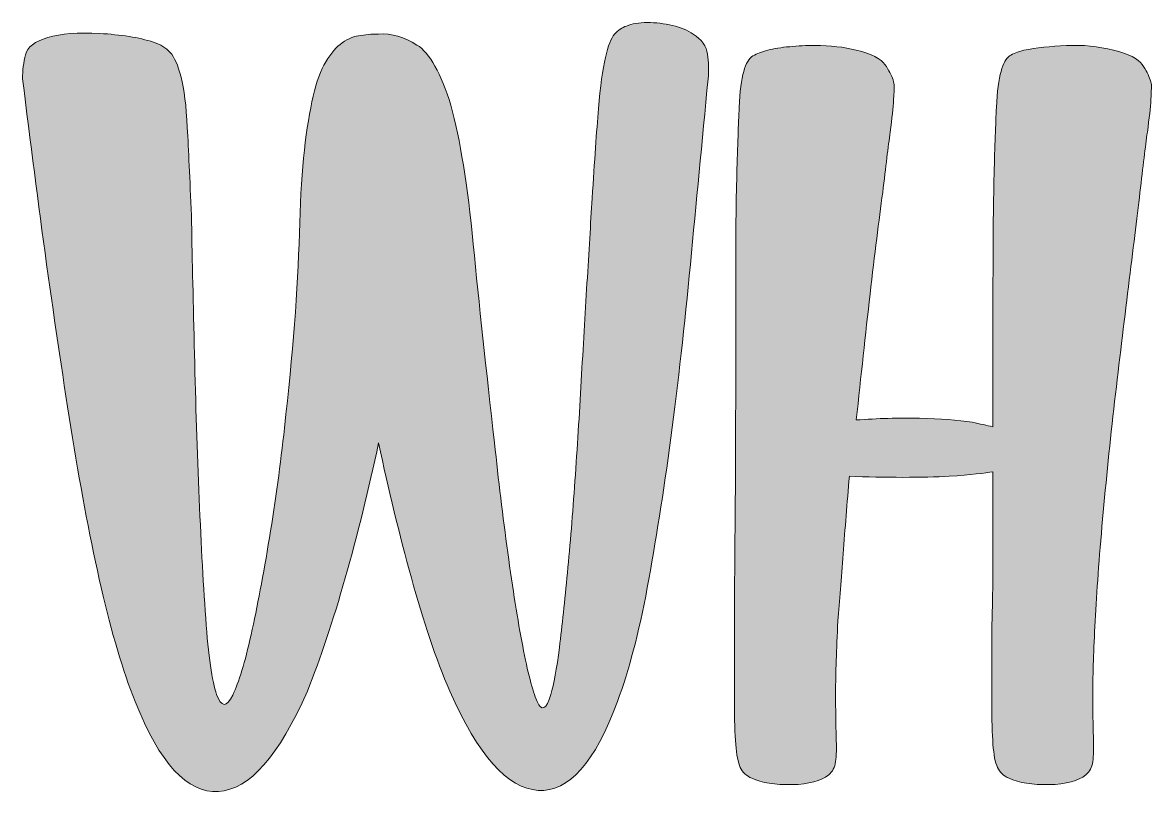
# Model space of a CAD drawing. Header units: inches. Extents: x 114 to 966, y -1047 to -33.
# Drawn here: x 114 to 229.6, y -1022.7 to -943.8 of the extents above; entities that cross this region are included whole.
import ezdxf

# ---------------------------------------------------------------- set-up
doc = ezdxf.new("R2010")
doc.units = ezdxf.units.IN
doc.header["$MEASUREMENT"] = 0
doc.layers.add('Layer 1', color=7, linetype='Continuous')

# ---------------------------------------------------------------- blocks, each defined once
blk = doc.blocks.new('block 2')
at = {"layer": 'Layer 1', "true_color": 0xffffff}
h = blk.add_hatch(color=7, dxfattribs=at)
h.dxf.hatch_style = 2
edge = h.paths.add_edge_path()
edge.add_spline(control_points=[(182.66, -944.97), (182.12, -944.58), (181.41, -944.28), (180.55, -944.09), (179.69, -943.89), (178.82, -943.79), (177.96, -943.79), (177.1, -943.79), (176.39, -943.91), (175.85, -944.15), (175.38, -944.3), (174.97, -944.58), (174.61, -944.97), (174.26, -945.36), (173.95, -946.16), (173.67, -947.38), (173.4, -948.6), (173.16, -950.34), (172.97, -952.61), (172.77, -954.88), (172.56, -957.94), (172.32, -961.78), (172.16, -964.37), (171.99, -967.27), (171.79, -970.48), (171.59, -973.69), (171.4, -977.02), (171.2, -980.47), (171.01, -983.92), (170.79, -987.33), (170.56, -990.7), (170.32, -994.07), (170.07, -997.2), (169.79, -1000.1), (169.52, -1003), (169.24, -1005.55), (168.97, -1007.74), (168.69, -1009.94), (168.4, -1011.54), (168.09, -1012.56), (167.62, -1014.13), (167.15, -1014.36), (166.68, -1013.27), (166.21, -1012.17), (165.72, -1010.29), (165.21, -1007.62), (164.7, -1004.96), (164.19, -1001.77), (163.68, -998.04), (163.17, -994.32), (162.72, -990.58), (162.33, -986.82), (161.46, -979.29), (160.74, -972.52), (160.15, -966.48), (159.57, -960.45), (158.8, -955.71), (157.86, -952.26), (156.84, -948.97), (155.69, -946.91), (154.39, -946.09), (153.1, -945.26), (151.79, -944.89), (150.46, -944.97), (149.75, -944.97), (149.06, -945.03), (148.4, -945.15), (147.73, -945.26), (147.11, -945.56), (146.52, -946.03), (145.93, -946.5), (145.38, -947.2), (144.87, -948.14), (144.36, -949.08), (143.95, -950.34), (143.64, -951.91), (142.93, -955.12), (142.5, -959.6), (142.35, -965.36), (142.19, -971.12), (141.68, -977.77), (140.82, -985.29), (140.42, -988.97), (139.92, -992.72), (139.29, -996.52), (138.66, -1000.32), (138.03, -1003.63), (137.41, -1006.45), (136.78, -1009.27), (136.15, -1011.33), (135.53, -1012.62), (134.9, -1013.91), (134.35, -1013.89), (133.88, -1012.56), (133.41, -1011.23), (133.04, -1008.62), (132.76, -1004.74), (132.49, -1000.86), (132.25, -996.5), (132.06, -991.64), (131.86, -986.78), (131.71, -981.82), (131.59, -976.77), (131.47, -971.71), (131.37, -967.3), (131.3, -963.54), (131.14, -959.78), (131, -956.78), (130.88, -954.55), (130.77, -952.32), (130.55, -950.59), (130.24, -949.38), (129.92, -948.16), (129.55, -947.32), (129.12, -946.85), (128.69, -946.38), (128.12, -946.03), (127.42, -945.79), (125.93, -945.32), (124.08, -945.03), (121.89, -944.91), (119.7, -944.79), (117.93, -944.93), (116.6, -945.32), (115.27, -945.72), (114.5, -946.3), (114.31, -947.09), (114.11, -947.87), (114.02, -948.69), (114.02, -949.55), (114.8, -955.98), (115.62, -962.31), (116.48, -968.54), (117.34, -974.77), (118.23, -980.69), (119.13, -986.29), (120.03, -991.89), (121.01, -997.01), (122.07, -1001.63), (123.13, -1006.25), (124.28, -1010.13), (125.53, -1013.27), (128.04, -1019.61), (130.88, -1022.69), (134.06, -1022.49), (137.23, -1022.3), (140.27, -1018.87), (143.17, -1012.21), (144.5, -1008.92), (145.79, -1005.06), (147.05, -1000.63), (148.3, -996.2), (149.44, -991.6), (150.46, -986.82), (151.47, -991.6), (152.59, -996.2), (153.81, -1000.63), (155.02, -1005.06), (156.33, -1008.92), (157.74, -1012.21), (160.64, -1018.79), (163.66, -1022.18), (166.79, -1022.38), (169.93, -1022.57), (172.63, -1019.54), (174.91, -1013.27), (176.08, -1010.13), (177.1, -1006.25), (177.96, -1001.63), (178.82, -997.01), (179.63, -991.89), (180.37, -986.29), (181.12, -980.69), (181.78, -974.77), (182.37, -968.54), (182.96, -962.31), (183.57, -955.98), (184.19, -949.55), (184.27, -948.69), (184.25, -947.85), (184.13, -947.03), (184.02, -946.2), (183.53, -945.52), (182.66, -944.97)], knot_values=[0, 0, 0, 0, 1, 1, 1, 2, 2, 2, 3, 3, 3, 4, 4, 4, 5, 5, 5, 6, 6, 6, 7, 7, 7, 8, 8, 8, 9, 9, 9, 10, 10, 10, 11, 11, 11, 12, 12, 12, 13, 13, 13, 14, 14, 14, 15, 15, 15, 16, 16, 16, 17, 17, 17, 18, 18, 18, 19, 19, 19, 20, 20, 20, 21, 21, 21, 22, 22, 22, 23, 23, 23, 24, 24, 24, 25, 25, 25, 26, 26, 26, 27, 27, 27, 28, 28, 28, 29, 29, 29, 30, 30, 30, 31, 31, 31, 32, 32, 32, 33, 33, 33, 34, 34, 34, 35, 35, 35, 36, 36, 36, 37, 37, 37, 38, 38, 38, 39, 39, 39, 40, 40, 40, 41, 41, 41, 42, 42, 42, 43, 43, 43, 44, 44, 44, 45, 45, 45, 46, 46, 46, 47, 47, 47, 48, 48, 48, 49, 49, 49, 50, 50, 50, 51, 51, 51, 52, 52, 52, 53, 53, 53, 54, 54, 54, 55, 55, 55, 56, 56, 56, 57, 57, 57, 58, 58, 58, 59, 59, 59, 60, 60, 60, 61, 61, 61, 61], degree=3, periodic=1)
h = blk.add_hatch(color=7, dxfattribs=at)
h.dxf.hatch_style = 2
edge = h.paths.add_edge_path()
edge.add_spline(control_points=[(228.63, -948.08), (228.23, -947.5), (227.25, -947.01), (225.69, -946.62), (224.12, -946.22), (222.51, -946.07), (220.87, -946.14), (219.22, -946.22), (217.77, -946.38), (216.52, -946.62), (215.89, -946.77), (215.4, -946.97), (215.05, -947.2), (214.7, -947.44), (214.4, -947.97), (214.17, -948.79), (213.93, -949.61), (213.77, -950.85), (213.7, -952.49), (213.62, -954.14), (213.54, -956.41), (213.46, -959.31), (213.38, -962.6), (213.35, -966.52), (213.35, -971.07), (213.35, -975.61), (213.35, -980.31), (213.35, -985.17), (213.03, -985.09), (212.7, -985.02), (212.35, -984.94), (211.99, -984.86), (211.62, -984.78), (211.23, -984.7), (209.74, -984.47), (207.94, -984.33), (205.82, -984.29), (203.71, -984.25), (201.55, -984.31), (199.36, -984.47), (199.83, -980), (200.3, -975.71), (200.77, -971.59), (201.24, -967.48), (201.67, -964.01), (202.06, -961.19), (202.37, -958.53), (202.63, -956.47), (202.82, -955.02), (203.02, -953.57), (203.14, -952.47), (203.18, -951.73), (203.22, -950.98), (203.23, -950.51), (203.23, -950.32), (203.23, -950.12), (203.19, -949.91), (203.12, -949.67), (202.96, -949.2), (202.69, -948.67), (202.29, -948.08), (201.9, -947.5), (200.92, -947.01), (199.36, -946.62), (198.1, -946.3), (196.69, -946.14), (195.12, -946.14), (194.26, -946.14), (193.4, -946.18), (192.54, -946.26), (191.68, -946.34), (190.93, -946.46), (190.3, -946.62), (189.68, -946.77), (189.17, -946.97), (188.78, -947.2), (188.38, -947.44), (188.07, -947.97), (187.84, -948.79), (187.6, -949.61), (187.44, -950.85), (187.37, -952.49), (187.29, -954.14), (187.21, -956.41), (187.13, -959.31), (187.05, -962.21), (187.01, -965.68), (187.01, -969.71), (187.01, -973.75), (187.01, -977.92), (187.01, -982.23), (187.01, -986.54), (186.99, -990.78), (186.95, -994.93), (186.91, -999.08), (186.89, -1002.69), (186.89, -1005.74), (186.89, -1008.8), (186.89, -1011.29), (186.89, -1013.21), (186.89, -1015.13), (186.93, -1016.62), (187.01, -1017.67), (187.09, -1018.73), (187.25, -1019.52), (187.48, -1020.03), (187.72, -1020.54), (188.11, -1020.91), (188.66, -1021.14), (189.68, -1021.61), (191.05, -1021.83), (192.77, -1021.79), (194.5, -1021.75), (195.75, -1021.42), (196.53, -1020.79), (196.93, -1020.48), (197.16, -1020.03), (197.24, -1019.44), (197.32, -1018.85), (197.34, -1017.99), (197.3, -1016.85), (197.26, -1015.72), (197.24, -1014.21), (197.24, -1012.33), (197.24, -1010.44), (197.32, -1008.02), (197.47, -1005.04), (197.63, -1003), (197.81, -1000.71), (198.01, -998.16), (198.2, -995.61), (198.42, -992.97), (198.65, -990.23), (200.45, -990.31), (202.27, -990.34), (204.12, -990.34), (205.96, -990.34), (207.54, -990.31), (208.88, -990.23), (211.07, -990.07), (212.56, -989.91), (213.35, -989.76), (213.35, -992.74), (213.35, -995.59), (213.35, -998.34), (213.35, -1001.08), (213.3, -1003.55), (213.23, -1005.74), (213.23, -1008.8), (213.23, -1011.29), (213.23, -1013.21), (213.23, -1015.13), (213.27, -1016.62), (213.35, -1017.67), (213.42, -1018.73), (213.58, -1019.52), (213.81, -1020.03), (214.05, -1020.54), (214.44, -1020.91), (214.99, -1021.14), (216.01, -1021.61), (217.38, -1021.83), (219.1, -1021.79), (220.83, -1021.75), (222.08, -1021.42), (222.86, -1020.79), (223.26, -1020.48), (223.49, -1020.03), (223.57, -1019.44), (223.65, -1018.85), (223.67, -1017.99), (223.63, -1016.85), (223.59, -1015.72), (223.57, -1014.21), (223.57, -1012.33), (223.57, -1010.44), (223.65, -1008.02), (223.81, -1005.04), (223.96, -1002.06), (224.22, -998.59), (224.57, -994.63), (224.92, -990.68), (225.34, -986.66), (225.8, -982.59), (226.28, -978.51), (226.75, -974.59), (227.21, -970.83), (227.69, -967.07), (228.08, -963.86), (228.39, -961.19), (228.7, -958.53), (228.96, -956.47), (229.15, -955.02), (229.35, -953.57), (229.47, -952.47), (229.51, -951.73), (229.55, -950.98), (229.57, -950.51), (229.57, -950.32), (229.57, -950.12), (229.52, -949.91), (229.45, -949.67), (229.29, -949.2), (229.02, -948.67), (228.63, -948.08)], knot_values=[0, 0, 0, 0, 1, 1, 1, 2, 2, 2, 3, 3, 3, 4, 4, 4, 5, 5, 5, 6, 6, 6, 7, 7, 7, 8, 8, 8, 9, 9, 9, 10, 10, 10, 11, 11, 11, 12, 12, 12, 13, 13, 13, 14, 14, 14, 15, 15, 15, 16, 16, 16, 17, 17, 17, 18, 18, 18, 19, 19, 19, 20, 20, 20, 21, 21, 21, 22, 22, 22, 23, 23, 23, 24, 24, 24, 25, 25, 25, 26, 26, 26, 27, 27, 27, 28, 28, 28, 29, 29, 29, 30, 30, 30, 31, 31, 31, 32, 32, 32, 33, 33, 33, 34, 34, 34, 35, 35, 35, 36, 36, 36, 37, 37, 37, 38, 38, 38, 39, 39, 39, 40, 40, 40, 41, 41, 41, 42, 42, 42, 43, 43, 43, 44, 44, 44, 45, 45, 45, 46, 46, 46, 47, 47, 47, 48, 48, 48, 49, 49, 49, 50, 50, 50, 51, 51, 51, 52, 52, 52, 53, 53, 53, 54, 54, 54, 55, 55, 55, 56, 56, 56, 57, 57, 57, 58, 58, 58, 59, 59, 59, 60, 60, 60, 61, 61, 61, 62, 62, 62, 63, 63, 63, 64, 64, 64, 65, 65, 65, 66, 66, 66, 67, 67, 67, 68, 68, 68, 68], degree=3, periodic=1)
at = {"layer": 'Layer 1', "lineweight": 0}
for points, knots in [([(182.66, -944.97), (182.12, -944.58), (181.41, -944.28), (180.55, -944.09), (179.69, -943.89), (178.82, -943.79), (177.96, -943.79), (177.1, -943.79), (176.39, -943.91), (175.85, -944.15), (175.38, -944.3), (174.97, -944.58), (174.61, -944.97), (174.26, -945.36), (173.95, -946.16), (173.67, -947.38), (173.4, -948.6), (173.16, -950.34), (172.97, -952.61), (172.77, -954.88), (172.56, -957.94), (172.32, -961.78), (172.16, -964.37), (171.99, -967.27), (171.79, -970.48), (171.59, -973.69), (171.4, -977.02), (171.2, -980.47), (171.01, -983.92), (170.79, -987.33), (170.56, -990.7), (170.32, -994.07), (170.07, -997.2), (169.79, -1000.1), (169.52, -1003), (169.24, -1005.55), (168.97, -1007.74), (168.69, -1009.94), (168.4, -1011.54), (168.09, -1012.56), (167.62, -1014.13), (167.15, -1014.36), (166.68, -1013.27), (166.21, -1012.17), (165.72, -1010.29), (165.21, -1007.62), (164.7, -1004.96), (164.19, -1001.77), (163.68, -998.04), (163.17, -994.32), (162.72, -990.58), (162.33, -986.82), (161.46, -979.29), (160.74, -972.52), (160.15, -966.48), (159.57, -960.45), (158.8, -955.71), (157.86, -952.26), (156.84, -948.97), (155.69, -946.91), (154.39, -946.09), (153.1, -945.26), (151.79, -944.89), (150.46, -944.97), (149.75, -944.97), (149.06, -945.03), (148.4, -945.15), (147.73, -945.26), (147.11, -945.56), (146.52, -946.03), (145.93, -946.5), (145.38, -947.2), (144.87, -948.14), (144.36, -949.08), (143.95, -950.34), (143.64, -951.91), (142.93, -955.12), (142.5, -959.6), (142.35, -965.36), (142.19, -971.12), (141.68, -977.77), (140.82, -985.29), (140.42, -988.97), (139.92, -992.72), (139.29, -996.52), (138.66, -1000.32), (138.03, -1003.63), (137.41, -1006.45), (136.78, -1009.27), (136.15, -1011.33), (135.53, -1012.62), (134.9, -1013.91), (134.35, -1013.89), (133.88, -1012.56), (133.41, -1011.23), (133.04, -1008.62), (132.76, -1004.74), (132.49, -1000.86), (132.25, -996.5), (132.06, -991.64), (131.86, -986.78), (131.71, -981.82), (131.59, -976.77), (131.47, -971.71), (131.37, -967.3), (131.3, -963.54), (131.14, -959.78), (131, -956.78), (130.88, -954.55), (130.77, -952.32), (130.55, -950.59), (130.24, -949.38), (129.92, -948.16), (129.55, -947.32), (129.12, -946.85), (128.69, -946.38), (128.12, -946.03), (127.42, -945.79), (125.93, -945.32), (124.08, -945.03), (121.89, -944.91), (119.7, -944.79), (117.93, -944.93), (116.6, -945.32), (115.27, -945.72), (114.5, -946.3), (114.31, -947.09), (114.11, -947.87), (114.02, -948.69), (114.02, -949.55), (114.8, -955.98), (115.62, -962.31), (116.48, -968.54), (117.34, -974.77), (118.23, -980.69), (119.13, -986.29), (120.03, -991.89), (121.01, -997.01), (122.07, -1001.63), (123.13, -1006.25), (124.28, -1010.13), (125.53, -1013.27), (128.04, -1019.61), (130.88, -1022.69), (134.06, -1022.49), (137.23, -1022.3), (140.27, -1018.87), (143.17, -1012.21), (144.5, -1008.92), (145.79, -1005.06), (147.05, -1000.63), (148.3, -996.2), (149.44, -991.6), (150.46, -986.82), (151.47, -991.6), (152.59, -996.2), (153.81, -1000.63), (155.02, -1005.06), (156.33, -1008.92), (157.74, -1012.21), (160.64, -1018.79), (163.66, -1022.18), (166.79, -1022.38), (169.93, -1022.57), (172.63, -1019.54), (174.91, -1013.27), (176.08, -1010.13), (177.1, -1006.25), (177.96, -1001.63), (178.82, -997.01), (179.63, -991.89), (180.37, -986.29), (181.12, -980.69), (181.78, -974.77), (182.37, -968.54), (182.96, -962.31), (183.57, -955.98), (184.19, -949.55), (184.27, -948.69), (184.25, -947.85), (184.13, -947.03), (184.02, -946.2), (183.53, -945.52), (182.66, -944.97)], [0, 0, 0, 0, 1, 1, 1, 2, 2, 2, 3, 3, 3, 4, 4, 4, 5, 5, 5, 6, 6, 6, 7, 7, 7, 8, 8, 8, 9, 9, 9, 10, 10, 10, 11, 11, 11, 12, 12, 12, 13, 13, 13, 14, 14, 14, 15, 15, 15, 16, 16, 16, 17, 17, 17, 18, 18, 18, 19, 19, 19, 20, 20, 20, 21, 21, 21, 22, 22, 22, 23, 23, 23, 24, 24, 24, 25, 25, 25, 26, 26, 26, 27, 27, 27, 28, 28, 28, 29, 29, 29, 30, 30, 30, 31, 31, 31, 32, 32, 32, 33, 33, 33, 34, 34, 34, 35, 35, 35, 36, 36, 36, 37, 37, 37, 38, 38, 38, 39, 39, 39, 40, 40, 40, 41, 41, 41, 42, 42, 42, 43, 43, 43, 44, 44, 44, 45, 45, 45, 46, 46, 46, 47, 47, 47, 48, 48, 48, 49, 49, 49, 50, 50, 50, 51, 51, 51, 52, 52, 52, 53, 53, 53, 54, 54, 54, 55, 55, 55, 56, 56, 56, 57, 57, 57, 58, 58, 58, 59, 59, 59, 60, 60, 60, 61, 61, 61, 61]), ([(228.63, -948.08), (228.23, -947.5), (227.25, -947.01), (225.69, -946.62), (224.12, -946.22), (222.51, -946.07), (220.87, -946.14), (219.22, -946.22), (217.77, -946.38), (216.52, -946.62), (215.89, -946.77), (215.4, -946.97), (215.05, -947.2), (214.7, -947.44), (214.4, -947.97), (214.17, -948.79), (213.93, -949.61), (213.77, -950.85), (213.7, -952.49), (213.62, -954.14), (213.54, -956.41), (213.46, -959.31), (213.38, -962.6), (213.35, -966.52), (213.35, -971.07), (213.35, -975.61), (213.35, -980.31), (213.35, -985.17), (213.03, -985.09), (212.7, -985.02), (212.35, -984.94), (211.99, -984.86), (211.62, -984.78), (211.23, -984.7), (209.74, -984.47), (207.94, -984.33), (205.82, -984.29), (203.71, -984.25), (201.55, -984.31), (199.36, -984.47), (199.83, -980), (200.3, -975.71), (200.77, -971.59), (201.24, -967.48), (201.67, -964.01), (202.06, -961.19), (202.37, -958.53), (202.63, -956.47), (202.82, -955.02), (203.02, -953.57), (203.14, -952.47), (203.18, -951.73), (203.22, -950.98), (203.23, -950.51), (203.23, -950.32), (203.23, -950.12), (203.19, -949.91), (203.12, -949.67), (202.96, -949.2), (202.69, -948.67), (202.29, -948.08), (201.9, -947.5), (200.92, -947.01), (199.36, -946.62), (198.1, -946.3), (196.69, -946.14), (195.12, -946.14), (194.26, -946.14), (193.4, -946.18), (192.54, -946.26), (191.68, -946.34), (190.93, -946.46), (190.3, -946.62), (189.68, -946.77), (189.17, -946.97), (188.78, -947.2), (188.38, -947.44), (188.07, -947.97), (187.84, -948.79), (187.6, -949.61), (187.44, -950.85), (187.37, -952.49), (187.29, -954.14), (187.21, -956.41), (187.13, -959.31), (187.05, -962.21), (187.01, -965.68), (187.01, -969.71), (187.01, -973.75), (187.01, -977.92), (187.01, -982.23), (187.01, -986.54), (186.99, -990.78), (186.95, -994.93), (186.91, -999.08), (186.89, -1002.69), (186.89, -1005.74), (186.89, -1008.8), (186.89, -1011.29), (186.89, -1013.21), (186.89, -1015.13), (186.93, -1016.62), (187.01, -1017.67), (187.09, -1018.73), (187.25, -1019.52), (187.48, -1020.03), (187.72, -1020.54), (188.11, -1020.91), (188.66, -1021.14), (189.68, -1021.61), (191.05, -1021.83), (192.77, -1021.79), (194.5, -1021.75), (195.75, -1021.42), (196.53, -1020.79), (196.93, -1020.48), (197.16, -1020.03), (197.24, -1019.44), (197.32, -1018.85), (197.34, -1017.99), (197.3, -1016.85), (197.26, -1015.72), (197.24, -1014.21), (197.24, -1012.33), (197.24, -1010.44), (197.32, -1008.02), (197.47, -1005.04), (197.63, -1003), (197.81, -1000.71), (198.01, -998.16), (198.2, -995.61), (198.42, -992.97), (198.65, -990.23), (200.45, -990.31), (202.27, -990.34), (204.12, -990.34), (205.96, -990.34), (207.54, -990.31), (208.88, -990.23), (211.07, -990.07), (212.56, -989.91), (213.35, -989.76), (213.35, -992.74), (213.35, -995.59), (213.35, -998.34), (213.35, -1001.08), (213.3, -1003.55), (213.23, -1005.74), (213.23, -1008.8), (213.23, -1011.29), (213.23, -1013.21), (213.23, -1015.13), (213.27, -1016.62), (213.35, -1017.67), (213.42, -1018.73), (213.58, -1019.52), (213.81, -1020.03), (214.05, -1020.54), (214.44, -1020.91), (214.99, -1021.14), (216.01, -1021.61), (217.38, -1021.83), (219.1, -1021.79), (220.83, -1021.75), (222.08, -1021.42), (222.86, -1020.79), (223.26, -1020.48), (223.49, -1020.03), (223.57, -1019.44), (223.65, -1018.85), (223.67, -1017.99), (223.63, -1016.85), (223.59, -1015.72), (223.57, -1014.21), (223.57, -1012.33), (223.57, -1010.44), (223.65, -1008.02), (223.81, -1005.04), (223.96, -1002.06), (224.22, -998.59), (224.57, -994.63), (224.92, -990.68), (225.34, -986.66), (225.8, -982.59), (226.28, -978.51), (226.75, -974.59), (227.21, -970.83), (227.69, -967.07), (228.08, -963.86), (228.39, -961.19), (228.7, -958.53), (228.96, -956.47), (229.15, -955.02), (229.35, -953.57), (229.47, -952.47), (229.51, -951.73), (229.55, -950.98), (229.57, -950.51), (229.57, -950.32), (229.57, -950.12), (229.52, -949.91), (229.45, -949.67), (229.29, -949.2), (229.02, -948.67), (228.63, -948.08)], [0, 0, 0, 0, 1, 1, 1, 2, 2, 2, 3, 3, 3, 4, 4, 4, 5, 5, 5, 6, 6, 6, 7, 7, 7, 8, 8, 8, 9, 9, 9, 10, 10, 10, 11, 11, 11, 12, 12, 12, 13, 13, 13, 14, 14, 14, 15, 15, 15, 16, 16, 16, 17, 17, 17, 18, 18, 18, 19, 19, 19, 20, 20, 20, 21, 21, 21, 22, 22, 22, 23, 23, 23, 24, 24, 24, 25, 25, 25, 26, 26, 26, 27, 27, 27, 28, 28, 28, 29, 29, 29, 30, 30, 30, 31, 31, 31, 32, 32, 32, 33, 33, 33, 34, 34, 34, 35, 35, 35, 36, 36, 36, 37, 37, 37, 38, 38, 38, 39, 39, 39, 40, 40, 40, 41, 41, 41, 42, 42, 42, 43, 43, 43, 44, 44, 44, 45, 45, 45, 46, 46, 46, 47, 47, 47, 48, 48, 48, 49, 49, 49, 50, 50, 50, 51, 51, 51, 52, 52, 52, 53, 53, 53, 54, 54, 54, 55, 55, 55, 56, 56, 56, 57, 57, 57, 58, 58, 58, 59, 59, 59, 60, 60, 60, 61, 61, 61, 62, 62, 62, 63, 63, 63, 64, 64, 64, 65, 65, 65, 66, 66, 66, 67, 67, 67, 68, 68, 68, 68])]:
    blk.add_open_spline(points, degree=3, knots=knots, dxfattribs=at)

msp = doc.modelspace()

# ---------------------------------------------------------------- block references
at = {"layer": 'Layer 1'}
msp.add_blockref('block 2', (0, 0), dxfattribs=at)

doc.saveas('drawing.dxf')
